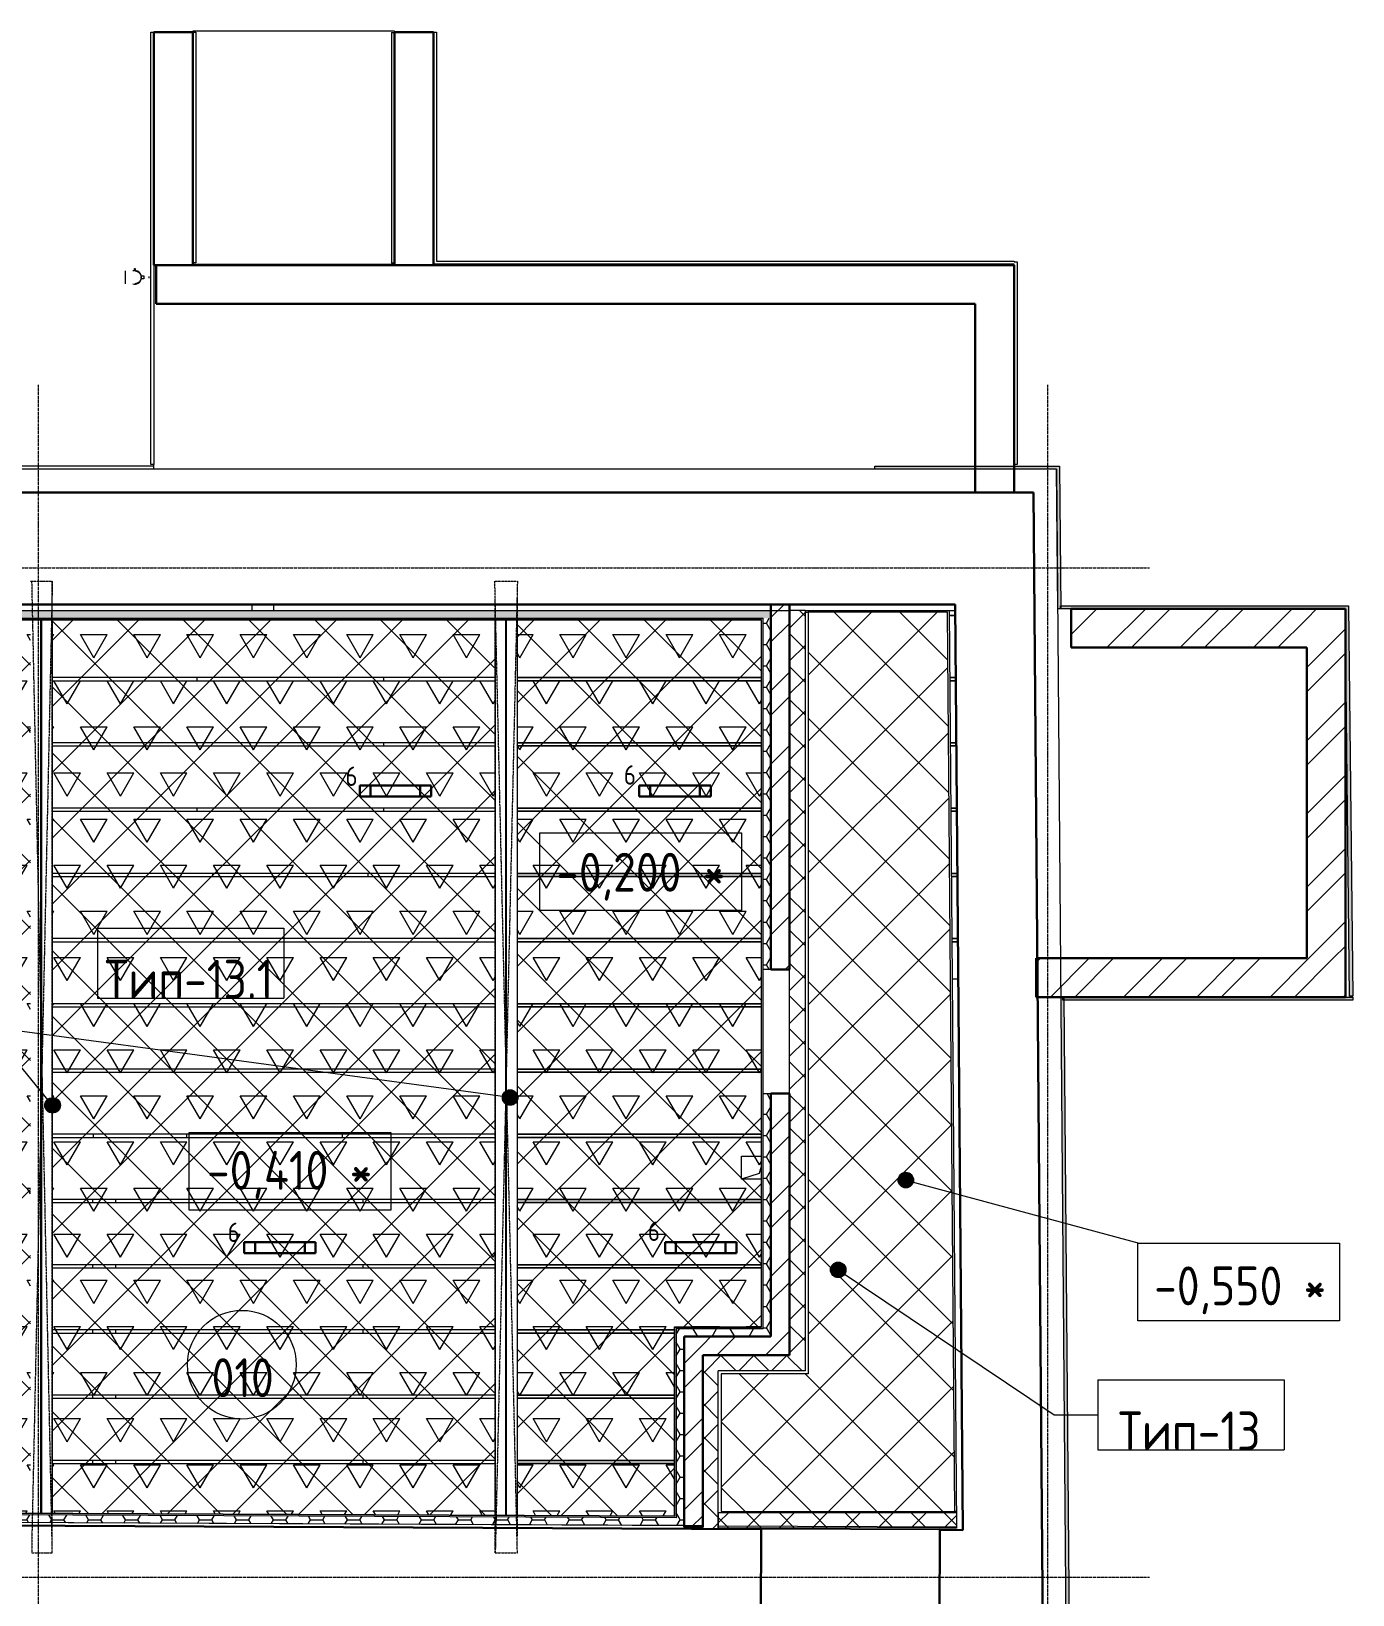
# Model space of a CAD drawing. Header units: millimetres. Extents: x -10295 to 67740, y -1344 to 46499.
# Drawn here: x 48804 to 57314, y 36432 to 46499 of the extents above; entities that cross this region are included whole.
import ezdxf

# ---------------------------------------------------------------- set-up
doc = ezdxf.new("R2010")
doc.units = ezdxf.units.MM
for name, pattern in [('ADSK_Линия сетки', [25, 20, -2.5, 0, -2.5]), ('ADSK_Сверху', [4.5, 3, -1.5]), ('ADSK_Штрих_ш3 п1_5', [4.5, 3, -1.5]), ('ADSK_Штрихпунктирная 2 точки_ш15 п1_5 п1_5 п1_5', [19.5, 15, -1.5, 0, -1.5, 0, -1.5])]:
    doc.linetypes.add(name, pattern=pattern)
for name, color, linetype, lineweight in [('Аннотация', 7, 'Continuous', 18), ('Каркас', 7, 'Continuous', 18), ('Лестницы', 7, 'Continuous', 9), ('Марки', 7, 'Continuous', 20), ('Марки помещений', 7, 'Continuous', 20), ('Обобщенные модели', 7, 'Continuous', 18), ('Оси', 7, 'Continuous', 9), ('Отметки', 7, 'Continuous', 9), ('Перекрытие', 7, 'Continuous', 18), ('Потолки штриховка', 7, 'Continuous', 9), ('Стены внутренние', 7, 'Continuous', 18), ('Стены наружные', 7, 'Continuous', 18), ('Стены несущие', 7, 'Continuous', 30), ('Стены отделка', 7, 'Continuous', 30), ('Стены штриховка', 7, 'Continuous', 9)]:
    doc.layers.add(name, color=color, linetype=linetype, lineweight=lineweight)
doc.layers.add('Линии', color=7, linetype='Continuous', lineweight=9, true_color=0x00a600)
doc.styles.add('GOST Common_1', font='GOST_Common.ttf', dxfattribs={"width": 0.9, "height": 250})
doc.styles.add('GOST Common_2', font='GOST_Common.ttf', dxfattribs={"width": 0.9, "height": 250})
doc.styles.add('GOST Common_4', font='GOST_Common.ttf', dxfattribs={"width": 0.9, "height": 125})
doc.styles.add('GOST Common_B', font='', dxfattribs={"width": 0.9, "height": 250})
doc.styles.get('GOST Common_B').set_extended_font_data('GOST Common', bold=True)
pattern_1 = [(45, (0, 0), (-212.132, 212.132), []), (135, (0, 0), (-212.132, -212.132), [])]
pattern_2 = [(45, (0, 0), (-235.7317, 235.7317), []), (45, (157.15, 0), (-235.7317, 235.7317), [])]
pattern_3 = [(45, (0, 0), (-106.06602, 106.06602), []), (135, (0, 0), (-106.06602, -106.06602), [])]
pattern_4 = [(0, (0, 0), (119.062, 68.741), [79.375, -158.75]), (120, (0, 0), (-119.06295, 68.74108), [79.375, -158.75]), (60, (0, 0), (5e-05, 137.48208), [0, -158.75, 79.375, 0])]

# ---------------------------------------------------------------- blocks, each defined once
blk = doc.blocks.new('GM_Отверстие прямоугольное _в плите_ - Отверстие-1400855-План потолков в подвале')
at = {"layer": 'Обобщенные модели'}
for p, q in [((-52, 75), (75, 75)), ((-52, -7), (-38, 38)), ((-38, 38), (75, 75)), ((75, 75), (75, -75)), ((75, -75), (-52, -75))]:
    blk.add_line(p, q, dxfattribs=at)
at = {"layer": 'Обобщенные модели', "color": 18, "true_color": 0x050505}
for p, q in [((-52, 75), (75, 75)), ((75, 75), (75, -75)), ((75, -75), (-52, -75))]:
    blk.add_line(p, q, dxfattribs=at)
blk = doc.blocks.new('ADSK_Балка_Двутавр_ТипБ_АСТО20-93 - 140Х360Н б4-2488078-План потолков в подвале')
at = {"layer": 'Каркас'}
for p, q in [((2929, 3), (-2834, 3)), ((2929, -3), (-2834, -3))]:
    blk.add_line(p, q, dxfattribs=at)
blk = doc.blocks.new('ADSK_Балка_Двутавр_ТипБ_АСТО20-93 - 140Х360Н б4-2488077-План потолков в подвале')
at = {"layer": 'Каркас'}
for p, q in [((2659, 3), (-3090, 3)), ((2659, -3), (-3090, -3))]:
    blk.add_line(p, q, dxfattribs=at)
blk = doc.blocks.new('_ Водосточный слив с хомутом универсальным - _ Водосточный слив с хомутом универсальным-2862675-План потолков в подвале')
at = {"layer": 'Обобщенные модели', "flags": 128}
for points in [[(-61, -41), (-61, -40), (-61, -36), (-61, -31), (-61, -23), (-61, -15), (-61, -5), (-61, 5), (-61, 15), (-61, 23), (-61, 31), (-61, 36), (-61, 40), (-61, 41)], [(0, 41), (2, 41), (3, 41), (5, 41), (7, 41), (8, 40), (10, 40), (11, 39), (13, 39), (14, 38), (16, 38), (18, 37), (19, 36), (20, 36), (22, 35), (23, 34), (25, 33), (26, 32), (27, 31), (28, 30), (29, 29), (31, 27), (32, 26), (33, 25), (34, 24), (35, 22), (35, 21), (36, 19), (37, 18), (38, 16), (38, 15), (39, 13), (39, 12), (40, 10), (40, 9), (41, 7), (41, 5), (41, 4), (41, 2), (41, 0), (41, -1), (41, -3), (41, -4), (41, -6), (40, -8), (40, -9), (40, -11), (39, -13), (39, -14), (38, -16), (37, -17), (37, -19), (36, -20), (35, -21), (34, -23), (33, -24), (32, -25), (31, -27), (30, -28), (29, -29), (28, -30), (27, -31), (25, -32), (24, -33), (23, -34), (21, -35), (20, -36), (18, -37), (17, -38), (15, -38), (14, -39), (12, -39), (11, -40), (9, -40), (7, -40), (6, -41), (4, -41), (3, -41), (1, -41)]]:
    blk.add_lwpolyline(points, dxfattribs=at)
at = {"layer": 'Обобщенные модели'}
for start, end in [(92.7801, 108.4933), (13.284, 86.6773), (251.5067, 346.716)]:
    blk.add_arc((0, 0), 43.6, start, end, dxfattribs=at)
blk = doc.blocks.new('TN_ПВС 125-82_Хомут универсальный - TN_ПВС 125-82_Хомут универсальный-1901378-План потолков в подвале')
at = {"layer": 'Обобщенные модели'}
for p, q in [((-57, -2), (-57, 2)), ((-57, 2), (-43, 2)), ((-10, 42), (-10, 57)), ((-10, 57), (10, 57)), ((5, 93), (-5, 93)), ((10, 57), (10, 42)), ((-43, -2), (-57, -2))]:
    blk.add_line(p, q, dxfattribs=at)
for radius, start, end in [(43.3, 103.3472, 176.6899), (41, 147.0219, 176.2295), (41, 125.4304, 137.3878), (41, 102.6147, 116.8364), (41, 82.6436, 98.8489), (41, 63.1638, 77.3853), (43.3, 343.164, 76.5871), (41, 41.6729, 56.8357), (41, 19.26, 35.134), (41, 2.9821, 17.2482), (43.3, 182.992, 197.9093)]:
    blk.add_arc((0, 0), radius, start, end, dxfattribs=at)
blk = doc.blocks.new('ADSK_Марка_Помещение_ОдноЗначение - Номер-159740-План потолков в подвале')
at = {"layer": 'Марки помещений'}
blk.add_circle((0, 0), 3.5, dxfattribs=at)
blk = doc.blocks.new('Высотные отметки - Рамка-12095-План потолков в подвале')
at = {"layer": 'Аннотация', "lineweight": 20}
for p, q in [((-6.5, 0), (-6.5, 5)), ((-6.5, 5), (6.5, 5)), ((6.5, 5), (6.5, 0)), ((6.5, 0), (-6.5, 0))]:
    blk.add_line(p, q, dxfattribs=at)
blk = doc.blocks.new('ADSK_Марка_Потолок - ADSK_Марка и Смещение от уровня-155896-План потолков в подвале')
at = {"layer": 'Марки'}
for p, q in [((-6, 4.5), (-6, 0)), ((-6, 4.5), (6, 4.5)), ((6, 4.5), (6, 0)), ((-6, 0), (6, 0))]:
    blk.add_line(p, q, dxfattribs=at)

msp = doc.modelspace()

# ---------------------------------------------------------------- hatches: boundary and pattern name
at = {"layer": 'Аннотация', "lineweight": 9}
h = msp.add_hatch(color=256, dxfattribs=at)
edge = h.paths.add_edge_path()
edge.add_arc((51887.566, 39633.346), 50, 0, 360)
h = msp.add_hatch(color=256, dxfattribs=at)
edge = h.paths.add_edge_path()
edge.add_arc((48940.947, 39582.961), 50, 0, 360)
at = {"layer": 'Марки'}
h = msp.add_hatch(color=256, dxfattribs=at)
edge = h.paths.add_edge_path()
edge.add_arc((54000.29, 38523.743), 50, 0, 360)
at = {"layer": 'Отметки'}
h = msp.add_hatch(color=256, dxfattribs=at)
edge = h.paths.add_edge_path()
edge.add_arc((54435.776, 39101.678), 50, 0, 360)
at = {"layer": 'Потолки штриховка', "lineweight": 18}
h = msp.add_hatch(dxfattribs=at)
h.set_pattern_fill('FP_8', color=256, style=0, pattern_type=2)
h.set_pattern_definition(pattern_1)
h.paths.add_polyline_path([(52945.466, 36938.917), (52945.466, 38153.889), (52947.466, 38153.889), (52947.469, 38155.889), (53505.293, 38155.889), (53505.293, 42706.805), (51931.858, 42706.805), (51931.858, 36943.543)])
h.paths.add_polyline_path([(51791.858, 36944.182), (51791.858, 42706.805), (48939.358, 42706.805), (48939.358, 36957.201), (51180.582, 36946.972)])
h.paths.add_polyline_path([(48799.358, 36957.84), (48799.358, 42706.805), (46025.737, 42706.805), (46035.639, 39511.486), (48561.297, 39511.486), (48561.297, 39509.486), (48563.297, 39509.486), (48563.297, 36958.917), (48710.326, 36958.246)])
at = {"layer": 'Потолки штриховка', "lineweight": 18, "true_color": 0x808080}
h = msp.add_hatch(dxfattribs=at)
h.set_pattern_fill('FP_9', color=8, style=0, pattern_type=2)
h.set_pattern_definition([(60, (0, 0), (-171.4499, 296.96), [171.45, -171.45]), (120, (0, 0), (-342.8999, 6e-05), [171.45, -171.45]), (0, (-85.72, 148.48), (171.45, 296.96), [171.45, -171.45])])
h.paths.add_polyline_path([(52945.466, 36938.917), (52945.466, 38153.889), (52947.466, 38153.889), (52947.469, 38155.889), (53505.293, 38155.889), (53505.293, 42706.805), (51931.858, 42706.805), (51931.858, 36943.543)])
h.paths.add_polyline_path([(51791.858, 36944.182), (51791.858, 42706.805), (48939.358, 42706.805), (48939.358, 36957.201), (51180.582, 36946.972)])
h.paths.add_polyline_path([(48799.358, 36957.84), (48799.358, 42706.805), (46025.737, 42706.805), (46035.639, 39511.486), (48561.297, 39511.486), (48561.297, 39509.486), (48563.297, 39509.486), (48563.297, 36958.917), (48710.326, 36958.246)])
h = msp.add_hatch(dxfattribs=at)
h.set_pattern_fill('FP_7', color=8, style=0, pattern_type=2)
h.set_pattern_definition(pattern_1)
h.paths.add_polyline_path([(53230.226, 36875.617), (53230.226, 36961.144), (53227.466, 36961.144), (53227.466, 36875.63)])
h.paths.add_polyline_path([(53504.895, 36967.175), (54751.005, 36967.175), (54703.921, 42758.805), (53807.39, 42758.805), (53807.39, 37853.889), (53247.466, 37853.889), (53247.466, 36967.175)])
at = {"layer": 'Стены внутренние', "lineweight": 9}
h = msp.add_hatch(dxfattribs=at)
h.set_pattern_fill('FP_10', color=256, style=0, pattern_type=2)
h.set_pattern_definition(pattern_2)
h.paths.add_polyline_path([(53567.293, 37973.889), (53687.293, 37973.889), (53687.293, 39658.253), (53567.293, 39658.253), (53567.293, 37999.75)])
h.paths.add_polyline_path([(53687.293, 40458.253), (53687.293, 42808.253), (53567.293, 42808.253), (53567.293, 40458.253)])
h = msp.add_hatch(dxfattribs=at)
h.set_pattern_fill('FP_12', color=256, style=0, pattern_type=2)
h.set_pattern_definition(pattern_4)
h.paths.add_polyline_path([(53567.293, 42718.805), (53567.293, 42768.805), (45963.545, 42768.805), (45963.7, 42718.805), (53517.293, 42718.805)])
h = msp.add_hatch(dxfattribs=at)
h.set_pattern_fill('FP_12', color=256, style=0, pattern_type=2)
h.set_pattern_definition(pattern_4)
h.paths.add_polyline_path([(53567.293, 38143.889), (53567.293, 39658.253), (53517.293, 39658.253), (53517.293, 38143.889)])
h.paths.add_polyline_path([(53517.293, 40458.253), (53567.293, 40458.253), (53567.293, 42718.805), (53517.293, 42718.805), (53517.293, 41834.252)])
h = msp.add_hatch(dxfattribs=at)
h.set_pattern_fill('FP_11', color=256, style=0, pattern_type=2)
h.set_pattern_definition(pattern_3)
h.paths.add_polyline_path([(53787.39, 37873.889), (53787.39, 42768.805), (53687.39, 42768.805), (53687.39, 37873.889)])
h = msp.add_hatch(dxfattribs=at)
h.set_pattern_fill('FP_10', color=256, style=0, pattern_type=2)
h.set_pattern_definition(pattern_2)
h.paths.add_polyline_path([(57017.397, 42530.107), (57017.397, 42780.107), (55499.491, 42780.107), (55501.513, 42530.107)])
h = msp.add_hatch(dxfattribs=at)
h.set_pattern_fill('FP_10', color=256, style=0, pattern_type=2)
h.set_pattern_definition(pattern_2)
h.paths.add_polyline_path([(57267.397, 40530.107), (57266.296, 42780.107), (57017.397, 42780.107), (57017.397, 40530.107)])
h = msp.add_hatch(dxfattribs=at)
h.set_pattern_fill('FP_10', color=256, style=0, pattern_type=2)
h.set_pattern_definition(pattern_2)
h.paths.add_polyline_path([(57267.397, 40280.107), (57267.397, 40530.107), (55274.6, 40530.107), (55274.6, 40280.107), (55454.1, 40280.107)])
h = msp.add_hatch(dxfattribs=at)
h.set_pattern_fill('FP_12', color=256, style=0, pattern_type=2)
h.set_pattern_definition(pattern_4)
h.paths.add_polyline_path([(53007.466, 36926.634), (53007.466, 38143.889), (52957.466, 38143.889), (52957.466, 36926.862)])
h = msp.add_hatch(dxfattribs=at)
h.set_pattern_fill('FP_12', color=256, style=0, pattern_type=2)
h.set_pattern_definition(pattern_4)
h.paths.add_polyline_path([(53567.293, 38093.889), (53567.293, 38143.889), (53007.466, 38143.889), (53007.466, 38093.889), (53029.27, 38093.889)])
h = msp.add_hatch(dxfattribs=at)
h.set_pattern_fill('FP_10', color=256, style=0, pattern_type=2)
h.set_pattern_definition(pattern_2)
h.paths.add_polyline_path([(53127.466, 36866.638), (53127.466, 38093.889), (53007.466, 38093.889), (53007.466, 36866.638), (53029.27, 36866.638)])
h = msp.add_hatch(dxfattribs=at)
h.set_pattern_fill('FP_10', color=256, style=0, pattern_type=2)
h.set_pattern_definition(pattern_2)
h.paths.add_polyline_path([(53567.293, 37973.889), (53567.293, 38093.889), (53127.466, 38093.889), (53127.466, 37973.889)])
h = msp.add_hatch(dxfattribs=at)
h.set_pattern_fill('FP_11', color=256, style=0, pattern_type=2)
h.set_pattern_definition(pattern_3)
h.paths.add_polyline_path([(53127.466, 37873.889), (53687.39, 37873.889), (53687.39, 37973.889), (53127.466, 37973.889)])
h = msp.add_hatch(dxfattribs=at)
h.set_pattern_fill('FP_11', color=256, style=0, pattern_type=2)
h.set_pattern_definition(pattern_3)
h.paths.add_polyline_path([(53227.466, 36855.63), (53227.466, 37873.889), (53127.466, 37873.889), (53127.466, 36856.086)])
h = msp.add_hatch(dxfattribs=at)
h.set_pattern_fill('FP_12', color=256, style=0, pattern_type=2)
h.set_pattern_definition(pattern_4)
h.paths.add_polyline_path([(53007.466, 36876.633), (53007.466, 36926.634), (48551.297, 36946.972), (48551.297, 36896.971), (50869.798, 36886.39)])
h = msp.add_hatch(dxfattribs=at)
h.set_pattern_fill('FP_11', color=256, style=0, pattern_type=2)
h.set_pattern_definition(pattern_3)
h.paths.add_polyline_path([(54761.867, 36861.144), (54761.054, 36961.144), (53230.226, 36961.144), (53230.226, 36861.144), (54109.006, 36861.144)])
at = {"layer": 'Стены наружные', "true_color": 0x6b6b6b}
for points in [[(54236.389, 43678.805), (55406.47, 43678.805), (55406.307, 43698.805), (54236.389, 43698.805)], [(57266.296, 42780.107), (57266.075, 42800.107), (55431.716, 42800.107), (55431.716, 42780.107)], [(57293.769, 40285.317), (57313.768, 40285.537), (57286.077, 42800.107), (57266.075, 42800.107), (57276.712, 41834.252)], [(57313.768, 40260.107), (57313.768, 40280.107), (55445.843, 40280.107), (55445.843, 40260.107)]]:
    msp.add_hatch(color=251, dxfattribs=at).paths.add_polyline_path(points)
h = msp.add_hatch(color=251, dxfattribs=at)
h.paths.add_polyline_path([(55539.29, 27340.699), (55559.291, 27340.699), (55454.1, 40280.107), (55434.099, 40280.107), (55521.217, 29563.847)])
h.paths.add_polyline_path([(55413.776, 42780.107), (55433.776, 42780.107), (55426.308, 43698.805), (55406.307, 43698.805), (55406.47, 43678.805)])

# ---------------------------------------------------------------- linework, layer by layer
at = {"layer": 'Аннотация', "lineweight": 9}
for p in [(51887.566, 39633.346), (48940.947, 39582.961)]:
    msp.add_line(p, (48527.709, 40088.317), dxfattribs=at)
for centre in [(51887.566, 39633.346), (48940.947, 39582.961)]:
    msp.add_circle(centre, 50, dxfattribs=at)
at = {"layer": 'Каркас', "color": 8, "linetype": 'ADSK_Штрих_ш3 п1_5', "lineweight": 9, "true_color": 0x808080}
for p, q in [((48939.358, 42706.805), (48939.358, 36957.201)), ((51791.858, 42706.805), (51791.858, 36944.182)), ((51931.858, 42706.805), (51931.858, 36943.543)), ((54714.1, 42736.796), (54754.101, 42736.796)), ((54754.101, 42736.796), (54714.1, 42736.796)), ((54717.352, 42336.796), (54757.353, 42336.796)), ((54757.353, 42336.796), (54717.352, 42336.796)), ((54717.514, 42316.796), (54757.516, 42316.796)), ((54757.516, 42316.796), (54717.514, 42316.796)), ((54720.766, 41916.796), (54760.768, 41916.796)), ((54760.768, 41916.796), (54720.766, 41916.796)), ((54720.929, 41896.796), (54760.93, 41896.796)), ((54760.93, 41896.796), (54720.929, 41896.796)), ((54724.181, 41496.796), (54764.182, 41496.796)), ((54764.182, 41496.796), (54724.181, 41496.796)), ((54724.343, 41476.796), (54764.345, 41476.796)), ((54764.345, 41476.796), (54724.343, 41476.796)), ((54727.595, 41076.796), (54767.597, 41076.796)), ((54767.597, 41076.796), (54727.595, 41076.796)), ((54727.758, 41056.796), (54767.759, 41056.796)), ((54767.759, 41056.796), (54727.758, 41056.796)), ((54731.01, 40656.796), (54771.011, 40656.796)), ((54771.011, 40656.796), (54731.01, 40656.796)), ((54731.172, 40636.796), (54771.174, 40636.796)), ((54771.174, 40636.796), (54731.172, 40636.796))]:
    msp.add_line(p, q, dxfattribs=at)
at = {"layer": 'Каркас', "color": 8, "linetype": 'ADSK_Штрих_ш3 п1_5', "lineweight": 9, "true_color": 0x828282}
for p, q in [((51791.858, 42336.796), (48939.358, 42336.796)), ((48939.358, 42316.796), (51791.858, 42316.796)), ((51931.858, 42336.796), (53505.293, 42336.796)), ((53505.293, 42336.796), (51931.858, 42336.796)), ((51931.858, 42316.796), (53505.293, 42316.796)), ((53505.293, 42316.796), (51931.858, 42316.796)), ((51791.858, 41916.796), (48939.358, 41916.796)), ((48939.358, 41896.796), (51791.858, 41896.796)), ((51931.858, 41916.796), (53505.293, 41916.796)), ((53505.293, 41916.796), (51931.858, 41916.796)), ((51931.858, 41896.796), (53505.293, 41896.796)), ((53505.293, 41896.796), (51931.858, 41896.796)), ((51791.858, 41496.796), (48939.358, 41496.796)), ((48939.358, 41476.796), (51791.858, 41476.796)), ((51931.858, 41496.796), (53505.293, 41496.796)), ((53505.293, 41496.796), (51931.858, 41496.796)), ((51931.858, 41476.796), (53505.293, 41476.796)), ((53505.293, 41476.796), (51931.858, 41476.796)), ((51791.858, 41076.796), (48939.358, 41076.796)), ((51931.858, 41076.796), (53505.293, 41076.796)), ((53505.293, 41076.796), (51931.858, 41076.796)), ((48939.358, 41056.796), (51791.858, 41056.796)), ((51931.858, 41056.796), (53505.293, 41056.796)), ((53505.293, 41056.796), (51931.858, 41056.796)), ((51791.858, 40656.796), (48939.358, 40656.796)), ((48939.358, 40636.796), (51791.858, 40636.796)), ((51931.858, 40656.796), (53505.293, 40656.796)), ((53505.293, 40656.796), (51931.858, 40656.796)), ((51931.858, 40636.796), (53505.293, 40636.796)), ((53505.293, 40636.796), (51931.858, 40636.796)), ((51791.858, 40236.796), (48939.358, 40236.796)), ((48939.358, 40216.796), (51791.858, 40216.796)), ((51931.858, 40236.796), (53505.293, 40236.796)), ((53505.293, 40236.796), (51931.858, 40236.796)), ((51931.858, 40216.796), (53505.293, 40216.796)), ((53505.293, 40216.796), (51931.858, 40216.796)), ((51791.858, 39816.796), (48939.358, 39816.796)), ((48939.358, 39796.796), (51791.858, 39796.796)), ((51931.858, 39816.796), (53505.293, 39816.796)), ((53505.293, 39816.796), (51931.858, 39816.796)), ((51931.858, 39796.796), (53505.293, 39796.796)), ((53505.293, 39796.796), (51931.858, 39796.796)), ((51791.858, 39396.796), (48939.358, 39396.796)), ((48939.358, 39376.796), (51791.858, 39376.796)), ((51931.858, 39396.796), (53505.293, 39396.796)), ((53505.293, 39396.796), (51931.858, 39396.796)), ((51931.858, 39376.796), (53505.293, 39376.796)), ((53505.293, 39376.796), (51931.858, 39376.796)), ((51791.858, 38976.796), (48939.358, 38976.796)), ((51931.858, 38976.796), (53505.293, 38976.796)), ((53505.293, 38976.796), (51931.858, 38976.796)), ((48939.358, 38956.796), (51791.858, 38956.796)), ((51931.858, 38956.796), (53505.293, 38956.796)), ((53505.293, 38956.796), (51931.858, 38956.796)), ((51791.858, 38556.796), (48939.358, 38556.796)), ((51931.858, 38556.796), (53505.293, 38556.796)), ((53505.293, 38556.796), (51931.858, 38556.796)), ((48939.358, 38536.796), (51791.858, 38536.796)), ((51931.858, 38536.796), (53505.293, 38536.796)), ((53505.293, 38536.796), (51931.858, 38536.796)), ((51791.858, 38136.796), (48939.358, 38136.796)), ((48939.358, 38116.796), (51791.858, 38116.796)), ((51931.858, 38136.796), (52945.466, 38136.796)), ((52945.466, 38136.796), (51931.858, 38136.796)), ((51931.858, 38116.796), (52945.466, 38116.796)), ((52945.466, 38116.796), (51931.858, 38116.796)), ((51791.858, 37716.796), (48939.358, 37716.796)), ((48939.358, 37696.796), (51791.858, 37696.796)), ((51931.858, 37716.796), (52945.466, 37716.796)), ((52945.466, 37716.796), (51931.858, 37716.796)), ((51931.858, 37696.796), (52945.466, 37696.796)), ((52945.466, 37696.796), (51931.858, 37696.796)), ((51791.858, 37296.796), (48939.358, 37296.796)), ((48939.358, 37276.796), (51791.858, 37276.796)), ((51931.858, 37296.796), (52945.466, 37296.796)), ((52945.466, 37296.796), (51931.858, 37296.796)), ((51931.858, 37276.796), (52945.466, 37276.796)), ((52945.466, 37276.796), (51931.858, 37276.796))]:
    msp.add_line(p, q, dxfattribs=at)
at = {"layer": 'Лестницы', "linetype": 'ADSK_Сверху'}
for p, q in [((51143.559, 46498.805), (49843.559, 46498.805)), ((49843.559, 46498.805), (49843.559, 46493.523)), ((51143.559, 46498.805), (51143.559, 46493.523))]:
    msp.add_line(p, q, dxfattribs=at)
at = {"layer": 'Линии', "color": 7, "linetype": 'ADSK_Штрихпунктирная 2 точки_ш15 п1_5 п1_5 п1_5'}
for p, q in [((48799.358, 42958.805), (48939.358, 42958.805)), ((48939.358, 42958.805), (48808.136, 36822.606)), ((48939.358, 36702.606), (48808.136, 42958.805)), ((48939.358, 36702.606), (48939.358, 42958.805)), ((51934.358, 36702.606), (51788.92, 42958.805)), ((51791.858, 42958.805), (51934.358, 42958.805)), ((51934.358, 42958.805), (51791.858, 36702.606)), ((51791.858, 36702.606), (51791.858, 42832.42)), ((51931.858, 42849.047), (51931.858, 36810.147)), ((48808.136, 36822.606), (48808.136, 36702.606)), ((48808.136, 36702.606), (48939.358, 36702.606)), ((51791.858, 36702.606), (51934.745, 36702.606))]:
    msp.add_line(p, q, dxfattribs=at)
at = {"layer": 'Линии', "color": 1, "lineweight": 30, "true_color": 0xff0000}
for p, q in [((50919.09, 41572.476), (50919.09, 41642.476)), ((50919.09, 41642.476), (51379.09, 41642.476)), ((50989.09, 41572.476), (50989.09, 41642.476)), ((51309.09, 41642.476), (51309.09, 41572.476)), ((51379.09, 41642.476), (51379.09, 41572.476)), ((51379.09, 41572.476), (50919.09, 41572.476))]:
    msp.add_line(p, q, dxfattribs=at)
at = {"layer": 'Линии', "color": 5, "lineweight": 30, "true_color": 0x0000ff}
for p, q in [((52719.09, 41572.476), (52719.09, 41642.476)), ((52719.09, 41642.476), (53179.09, 41642.476)), ((52789.09, 41572.476), (52789.09, 41642.476)), ((53109.09, 41642.476), (53109.09, 41572.476)), ((53179.09, 41642.476), (53179.09, 41572.476)), ((53179.09, 41572.476), (52719.09, 41572.476)), ((50175.048, 38631.582), (50175.048, 38701.582)), ((50175.048, 38701.582), (50635.048, 38701.582)), ((50245.048, 38631.582), (50245.048, 38701.582)), ((50565.048, 38701.582), (50565.048, 38631.582)), ((50635.048, 38701.582), (50635.048, 38631.582)), ((52885.048, 38631.582), (52885.048, 38701.582)), ((52885.048, 38701.582), (53345.048, 38701.582)), ((52955.048, 38631.582), (52955.048, 38701.582)), ((53275.048, 38701.582), (53275.048, 38631.582)), ((53345.048, 38701.582), (53345.048, 38631.582)), ((50635.048, 38631.582), (50175.048, 38631.582)), ((53345.048, 38631.582), (52885.048, 38631.582))]:
    msp.add_line(p, q, dxfattribs=at)
at = {"layer": 'Марки'}
for p, q in [((54000.29, 38523.743), (55390.305, 37589.826)), ((55390.305, 37589.826), (55672.652, 37589.826))]:
    msp.add_line(p, q, dxfattribs=at)
msp.add_circle((54000.29, 38523.743), 50, dxfattribs=at)
at = {"layer": 'Оси', "linetype": 'ADSK_Линия сетки'}
for p, q in [((48849.565, 3191.655), (48849.565, 44222.998)), ((55349.565, 3191.655), (55349.565, 44222.998)), ((-9494.727, 43045), (56004.853, 43045)), ((-9494.727, 36545), (56004.853, 36545))]:
    msp.add_line(p, q, dxfattribs=at)
at = {"layer": 'Отметки', "lineweight": 20}
for p, q in [((54435.776, 39101.678), (55938.164, 38695.11)), ((55938.164, 38695.11), (56578.872, 38695.11))]:
    msp.add_line(p, q, dxfattribs=at)
at = {"layer": 'Отметки'}
msp.add_circle((54435.776, 39101.678), 50, dxfattribs=at)
at = {"layer": 'Перекрытие'}
for p, q in [((49843.559, 44998.805), (51143.559, 44998.805)), ((49593.559, 43698.805), (49593.559, 43708.805)), ((55133.559, 43708.805), (55133.559, 43698.805))]:
    msp.add_line(p, q, dxfattribs=at)
at = {"layer": 'Перекрытие', "color": 18, "true_color": 0x050505}
for p, q in [((49872.136, 42316.796), (49872.136, 42336.796)), ((51072.136, 42336.796), (51072.136, 42316.796)), ((49872.136, 41896.796), (49872.136, 41916.796)), ((51072.136, 41916.796), (51072.136, 41896.796)), ((49872.136, 41476.796), (49872.136, 41496.796)), ((51072.136, 41496.796), (51072.136, 41476.796)), ((49972.136, 41056.796), (49972.136, 41076.796)), ((50972.136, 41076.796), (50972.136, 41056.796)), ((49202.062, 39396.796), (49202.062, 39376.796)), ((49805.457, 39376.796), (49805.457, 39396.796)), ((50805.457, 39396.796), (50805.457, 39376.796)), ((49197.957, 38976.796), (49197.957, 38956.796)), ((49347.957, 38956.796), (49347.957, 38976.796)), ((50937.957, 38976.796), (50937.957, 38956.796)), ((49197.957, 38556.796), (49197.957, 38536.796)), ((49347.957, 38536.796), (49347.957, 38556.796)), ((50937.957, 38556.796), (50937.957, 38536.796)), ((49197.957, 38136.796), (49197.957, 38116.796)), ((49347.957, 38116.796), (49347.957, 38136.796)), ((50937.957, 38136.796), (50937.957, 38116.796)), ((49197.957, 37716.796), (49197.957, 37696.796)), ((49347.957, 37696.796), (49347.957, 37716.796)), ((50937.957, 37716.796), (50937.957, 37696.796)), ((49197.957, 37296.796), (49197.957, 37276.796)), ((49347.957, 37276.796), (49347.957, 37296.796)), ((50937.957, 37296.796), (50937.957, 37276.796))]:
    msp.add_line(p, q, dxfattribs=at)
at = {"layer": 'Стены внутренние'}
msp.add_line((53687.293, 39658.253), (53687.293, 40458.253), dxfattribs=at)
at = {"layer": 'Стены наружные'}
for p, q in [((51123.559, 46491.023), (51143.559, 46491.023)), ((51123.559, 46491.023), (51123.559, 45006.305)), ((51143.559, 45006.305), (51123.559, 45006.305)), ((49593.559, 43698.805), (48282.872, 43698.805)), ((49593.559, 43678.805), (49593.559, 43698.805))]:
    msp.add_line(p, q, dxfattribs=at)
at = {"layer": 'Стены несущие'}
for p, q in [((49593.559, 44993.523), (49593.559, 46493.523)), ((49593.559, 46493.523), (49843.559, 46493.523)), ((49843.559, 46493.523), (49843.559, 44993.523)), ((51143.559, 44993.523), (51143.559, 46493.523)), ((51143.559, 46493.523), (51393.559, 46493.523)), ((51393.559, 46493.523), (51393.559, 44993.523)), ((55132.609, 44993.523), (49593.559, 44993.523)), ((49607.609, 44743.523), (49607.609, 44993.523)), ((55132.609, 44993.523), (55132.609, 43528.805)), ((54882.609, 44743.523), (49607.609, 44743.523)), ((54882.609, 43528.805), (54882.609, 44743.523)), ((45389.146, 43528.805), (55257.679, 43528.805)), ((55257.679, 43528.805), (55505.154, 13087.825)), ((54753.516, 42808.805), (45943.421, 42808.805)), ((53567.293, 42808.253), (53687.293, 42808.253)), ((53567.293, 42808.253), (53567.293, 40458.253)), ((53687.293, 42808.253), (53687.293, 40458.253)), ((54801.972, 36848.443), (54753.516, 42808.805)), ((53687.39, 40458.253), (53687.39, 42768.805)), ((55501.513, 42530.107), (55499.491, 42780.107)), ((55499.491, 42780.107), (57267.397, 42780.107)), ((57267.397, 42780.107), (57267.397, 40280.107)), ((57017.397, 42530.107), (55501.513, 42530.107)), ((57017.397, 40530.107), (57017.397, 42530.107)), ((55274.6, 40530.107), (57017.397, 40530.107)), ((55274.6, 40280.107), (55274.6, 40530.107)), ((53687.293, 40458.253), (53567.293, 40458.253)), ((57267.397, 40280.107), (55274.6, 40280.107)), ((53567.293, 39658.253), (53687.293, 39658.253)), ((53567.293, 39658.253), (53567.293, 38093.889)), ((53687.293, 39658.253), (53687.293, 37973.889)), ((53687.39, 37973.889), (53687.39, 39658.253)), ((53007.466, 36866.638), (53007.466, 38093.889)), ((53007.466, 38093.889), (53567.293, 38093.889)), ((53127.466, 37973.889), (53127.466, 36866.638)), ((53687.293, 37973.889), (53127.466, 37973.889)), ((53504.895, 36854.363), (48200.262, 36878.574)), ((53127.466, 36866.638), (53007.466, 36866.638)), ((53504.895, 36854.363), (53502.293, 36284.369)), ((54652.281, 36279.121), (54654.883, 36849.115)), ((54654.883, 36849.115), (54801.972, 36848.443))]:
    msp.add_line(p, q, dxfattribs=at)
at = {"layer": 'Стены отделка', "lineweight": 9}
for p, q in [((49573.559, 43708.805), (49573.559, 46493.523)), ((49573.559, 46493.523), (49593.559, 46493.523)), ((49843.559, 46493.523), (49863.559, 46493.523)), ((49863.559, 46493.523), (49863.559, 45008.805)), ((51393.559, 46493.523), (51413.559, 46493.523)), ((51413.559, 46493.523), (51413.559, 45018.805)), ((49863.559, 45008.805), (49843.559, 45008.805)), ((51391.059, 45018.805), (51393.559, 45018.805)), ((51391.059, 44998.805), (51391.059, 45018.805)), ((51413.559, 45018.805), (55133.559, 45018.805)), ((55133.559, 45018.805), (55133.559, 45013.523)), ((55133.559, 45013.523), (55153.559, 45013.523)), ((55153.559, 45013.523), (55153.559, 43708.805)), ((49593.559, 44993.523), (49593.559, 43708.805)), ((55133.559, 44998.805), (51391.059, 44998.805)), ((55133.559, 43708.805), (55133.559, 44998.805)), ((49593.559, 43708.805), (49573.559, 43708.805)), ((54236.389, 43678.805), (54236.389, 43698.805)), ((54236.389, 43698.805), (55426.308, 43698.805)), ((55153.559, 43708.805), (55133.559, 43708.805)), ((55426.308, 43698.805), (55433.776, 42780.107)), ((55406.47, 43678.805), (45238.681, 43678.805)), ((55406.47, 43678.805), (55571.001, 23440.05)), ((55413.776, 42780.107), (55406.47, 43678.805)), ((55257.684, 43528.805), (55257.679, 43528.805)), ((55505.154, 13087.825), (55257.684, 43528.805)), ((50224.949, 42808.805), (50224.949, 42768.805)), ((50364.949, 42768.805), (50364.949, 42808.805)), ((54753.516, 42808.805), (54753.516, 42768.805)), ((55431.716, 42800.107), (57286.077, 42800.107)), ((55431.716, 42780.107), (55431.716, 42800.107)), ((57286.077, 42800.107), (57313.768, 40285.537)), ((45963.421, 42768.805), (53687.39, 42768.805)), ((46013.7, 42718.805), (53517.293, 42718.805)), ((53505.293, 42706.805), (46025.737, 42706.805)), ((53505.293, 38155.889), (53505.293, 42706.805)), ((53517.293, 39658.253), (53517.293, 42718.805)), ((53787.39, 42768.805), (53787.39, 42758.805)), ((53787.39, 42768.805), (54753.516, 42768.805)), ((53807.39, 42758.805), (53807.39, 37853.889)), ((54703.921, 42758.805), (53807.39, 42758.805)), ((54751.005, 36967.175), (54703.921, 42758.805)), ((54713.84, 42768.805), (54733.118, 40397.397)), ((55499.491, 42780.107), (55413.776, 42780.107)), ((57293.769, 40285.317), (57267.397, 42680.107)), ((53567.293, 40458.253), (53517.293, 40458.253)), ((53687.39, 39658.253), (53687.39, 40458.253)), ((54733.118, 40397.397), (54773.117, 40397.722)), ((55445.843, 40260.107), (55445.843, 40280.107)), ((55454.1, 40280.107), (55559.291, 27340.699)), ((57267.397, 40280.107), (57313.768, 40280.107)), ((57313.768, 40285.537), (57293.769, 40285.317)), ((57313.768, 40280.107), (57313.768, 40260.107)), ((57313.768, 40260.107), (55445.843, 40260.107)), ((53517.293, 38143.889), (53517.293, 39658.253)), ((53517.293, 39658.253), (53567.293, 39658.253)), ((52945.466, 36938.917), (52945.466, 38153.889)), ((52947.466, 38155.889), (53505.293, 38155.889)), ((52957.466, 38143.889), (52957.466, 36926.862)), ((53517.293, 38143.889), (52957.466, 38143.889)), ((53687.293, 37973.889), (53687.39, 37973.889)), ((53787.39, 37873.889), (53227.466, 37873.889)), ((53227.466, 36875.63), (53227.466, 37873.889)), ((53247.466, 37853.889), (53247.466, 36967.175)), ((53807.39, 37853.889), (53247.466, 37853.889)), ((52957.466, 36926.862), (48551.297, 36946.972)), ((48563.297, 36958.917), (52945.466, 36938.917)), ((53227.466, 36961.144), (53247.466, 36961.144)), ((53230.226, 36861.144), (53230.226, 36961.144)), ((53247.466, 36967.175), (54751.005, 36967.175)), ((53127.466, 36876.086), (45981.693, 36908.7)), ((53007.466, 36876.633), (48501.297, 36897.2)), ((53227.466, 36875.63), (54761.806, 36868.627)), ((54761.867, 36861.144), (53230.226, 36861.144)), ((54654.883, 36849.115), (53504.895, 36854.363)), ((54761.806, 36868.627), (54761.867, 36861.144)), ((54801.809, 36868.444), (54802.063, 36868.443)), ((54802.063, 36868.443), (54801.972, 36848.443))]:
    msp.add_line(p, q, dxfattribs=at)
at = {"layer": 'Стены штриховка'}
for p, q in [((53507.293, 42708.805), (46023.731, 42708.805)), ((53507.293, 38153.889), (53507.293, 42708.805)), ((53787.39, 42768.805), (53687.39, 42768.805)), ((53787.39, 42758.805), (53787.39, 37873.889)), ((53787.39, 42758.805), (53807.39, 42758.805)), ((54733.118, 40397.397), (54761.806, 36868.627)), ((52945.466, 38153.889), (52945.466, 38155.889)), ((52945.466, 38155.889), (52947.466, 38155.889)), ((52945.466, 38153.889), (53507.293, 38153.889)), ((52947.466, 36936.908), (52947.466, 38155.889)), ((48561.297, 36956.926), (52947.466, 36936.908)), ((53247.466, 36961.144), (54761.054, 36961.144)), ((54761.005, 36967.175), (54751.005, 36967.175)), ((53127.466, 36856.086), (53127.466, 36866.638)), ((53227.466, 36855.63), (53227.466, 36875.63))]:
    msp.add_line(p, q, dxfattribs=at)

# ---------------------------------------------------------------- block references
at = {"layer": 'Каркас', "rotation": 269.9999999999999}
for name, p in [('ADSK_Балка_Двутавр_ТипБ_АСТО20-93 - 140Х360Н б4-2488077-План потолков в подвале', (48869.358, 39616.308)), ('ADSK_Балка_Двутавр_ТипБ_АСТО20-93 - 140Х360Н б4-2488078-План потолков в подвале', (51861.858, 39872.832))]:
    msp.add_blockref(name, p, dxfattribs=at)
at = {"layer": 'Марки', "xscale": 99.99999999999993, "yscale": 99.99999999999993, "zscale": 99.99999999999993}
for p in [(49830.094, 40272.831), (56272.652, 37364.826)]:
    msp.add_blockref('ADSK_Марка_Потолок - ADSK_Марка и Смещение от уровня-155896-План потолков в подвале', p, dxfattribs=at)
at = {"layer": 'Марки помещений', "xscale": 99.99999999999993, "yscale": 99.99999999999993, "zscale": 99.99999999999993}
msp.add_blockref('ADSK_Марка_Помещение_ОдноЗначение - Номер-159740-План потолков в подвале', (50160.156, 37912.912), dxfattribs=at)
at = {"layer": 'Обобщенные модели'}
msp.add_blockref('_ Водосточный слив с хомутом универсальным - _ Водосточный слив с хомутом универсальным-2862675-План потолков в подвале', (49470.98, 44914.305), dxfattribs=at)
at = {"layer": 'Обобщенные модели', "rotation": 269.9999999999994}
msp.add_blockref('TN_ПВС 125-82_Хомут универсальный - TN_ПВС 125-82_Хомут универсальный-1901378-План потолков в подвале', (49470.98, 44914.305), dxfattribs=at)
at = {"layer": 'Обобщенные модели', "color": 18, "true_color": 0x050505, "rotation": 180}
msp.add_blockref('GM_Отверстие прямоугольное _в плите_ - Отверстие-1400855-План потолков в подвале', (53452.957, 39181.692), dxfattribs=at)
at = {"layer": 'Отметки', "lineweight": 20, "xscale": 99.99999999999993, "yscale": 99.99999999999993, "zscale": 99.99999999999993}
for p in [(52728.372, 40838.461), (50469.586, 38908.647)]:
    msp.add_blockref('Высотные отметки - Рамка-12095-План потолков в подвале', p, dxfattribs=at)
at = {"layer": 'Отметки', "lineweight": 20, "xscale": 99.99999999999993, "yscale": 99.99999999999993, "zscale": 99.99999999999993, "rotation": 180}
msp.add_blockref('Высотные отметки - Рамка-12095-План потолков в подвале', (56578.872, 38695.11), dxfattribs=at)

# ---------------------------------------------------------------- texts
at = {"layer": 'Аннотация', "lineweight": 9, "char_height": 125, "width": 175.5, "attachment_point": 5, "line_spacing_factor": 1.022766, "style": 'GOST Common_4'}
for insert in [(50865.966, 41702.177), (52659.147, 41710.476), (50107.279, 38765.632), (52813.703, 38772.189)]:
    msp.add_mtext('\\pt180,360,540,720,900,1080,1260,1440,1620,1800,1980,2160,2340,2520,2700,2880,3060,3240,3420,3600,3780,3960,4140,4320,4500,4680,4860,5040,5220,5400,5580,5760;6', dxfattribs=dict(at, insert=insert))
at = {"layer": 'Марки', "lineweight": 9, "char_height": 250, "attachment_point": 5, "line_spacing_factor": 1.022766, "style": 'GOST Common_B'}
for s, insert, width in [('\\pt1143,2286,3429,4572,5715,6858,8001,9144,10287,11430,12573,13716,14859,16002,17145,18288,19431,20574,21717,22860,24003,25146,26289,27432,28575,29718,30861,32004,33147,34290,35433,36576;Тип-13.1', (49819.913, 40394.987), 1143), ('\\pt1143,2286,3429,4572,5715,6858,8001,9144,10287,11430,12573,13716,14859,16002,17145,18288,19431,20574,21717,22860,24003,25146,26289,27432,28575,29718,30861,32004,33147,34290,35433,36576;Тип-13', (56262.021, 37486.982), 952.2)]:
    msp.add_mtext(s, dxfattribs=dict(at, insert=insert, width=width))
at = {"layer": 'Марки помещений', "lineweight": 9, "insert": (50165.098, 37829.33), "char_height": 250, "width": 441, "attachment_point": 5, "line_spacing_factor": 1.022766, "style": 'GOST Common_1'}
msp.add_mtext('\\pt450,900,1350,1800,2250,2700,3150,3600,4050,4500,4950,5400,5850,6300,6750,7200,7650,8100,8550,9000,9450,9900,10350,10800,11250,11700,12150,12600,13050,13500,13950,14400;010', dxfattribs=at)
at = {"layer": 'Отметки', "lineweight": 20, "char_height": 250, "attachment_point": 1, "line_spacing_factor": 1.022761, "style": 'GOST Common_2'}
for s, insert, width in [('-0,200 *', (52184.041, 41208.968), 1306.39347), ('-0,410 *', (49935.312, 39289.504), 1282.25687), ('-0,550 *', (56034.542, 38545.667), 1306.39347)]:
    msp.add_mtext(s, dxfattribs=dict(at, insert=insert, width=width))

doc.saveas('drawing.dxf')
